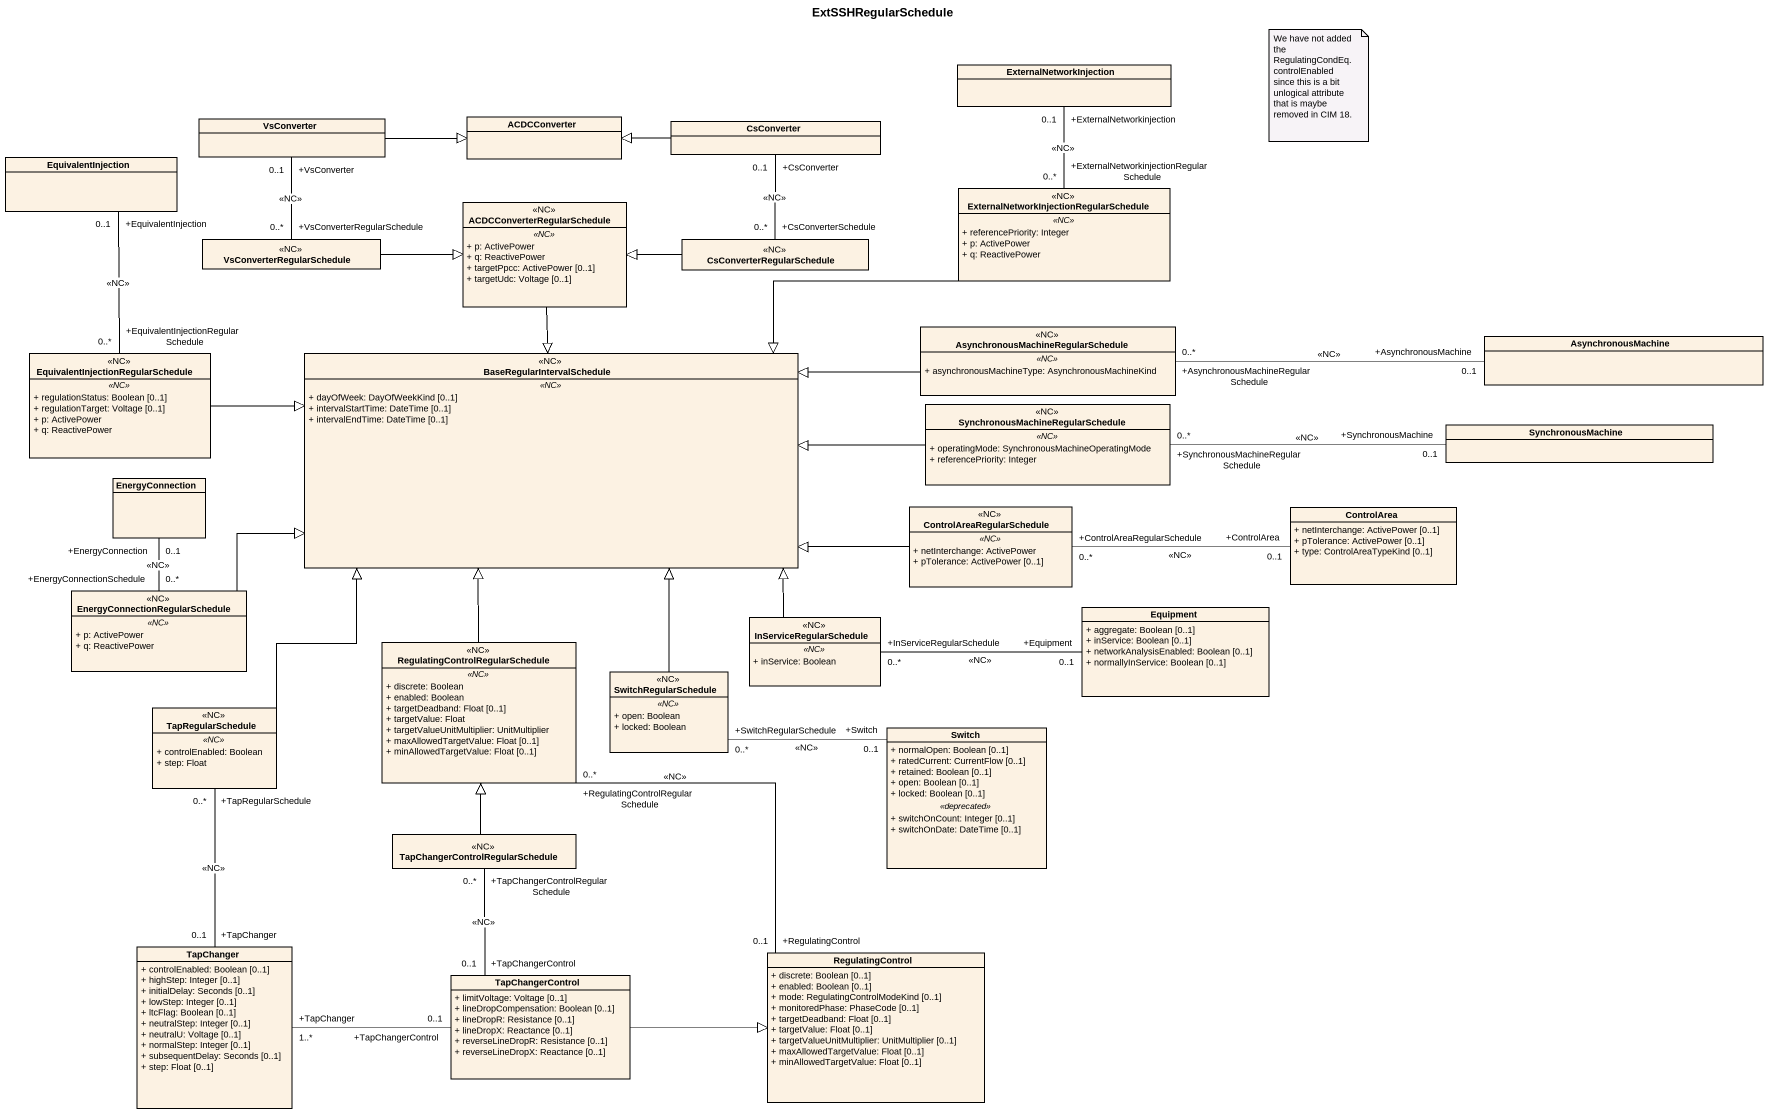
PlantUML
@startuml
title ExtSSHRegularSchedule
hide circle
hide empty members
skinparam classAttributeIconSize 0
class ExternalNetworkInjection
class VsConverter
class ACDCConverter
class CsConverter
class EquivalentInjection
class ACDCConverterRegularSchedule <<NC>> {
  .. <<NC>> ..
  + p: ActivePower
  + q: ReactivePower
  + targetPpcc: ActivePower [0..1]
  + targetUdc: Voltage [0..1]
}
class "ExternalNetworkInjectionRegularSchedule" as ExternalNetworkInjectionRegu <<NC>> {
  .. <<NC>> ..
  + referencePriority: Integer
  + p: ActivePower
  + q: ReactivePower
}
class VsConverterRegularSchedule <<NC>>
class CsConverterRegularSchedule <<NC>>
class "EquivalentInjectionRegularSchedule" as EquivalentInjectionRegularSc <<NC>> {
  .. <<NC>> ..
  + regulationStatus: Boolean [0..1]
  + regulationTarget: Voltage [0..1]
  + p: ActivePower
  + q: ReactivePower
}
class BaseRegularIntervalSchedule <<NC>> {
  .. <<NC>> ..
  + dayOfWeek: DayOfWeekKind [0..1]
  + intervalStartTime: DateTime [0..1]
  + intervalEndTime: DateTime [0..1]
}
class "AsynchronousMachineRegularSchedule" as AsynchronousMachineRegularSc <<NC>> {
  .. <<NC>> ..
  + asynchronousMachineType: AsynchronousMachineKind
}
class AsynchronousMachine
class "SynchronousMachineRegularSchedule" as SynchronousMachineRegularSch <<NC>> {
  .. <<NC>> ..
  + operatingMode: SynchronousMachineOperatingMode
  + referencePriority: Integer
}
class SynchronousMachine
class EnergyConnection
class ControlAreaRegularSchedule <<NC>> {
  .. <<NC>> ..
  + netInterchange: ActivePower
  + pTolerance: ActivePower [0..1]
}
class ControlArea {
  + netInterchange: ActivePower [0..1]
  + pTolerance: ActivePower [0..1]
  + type: ControlAreaTypeKind [0..1]
}
class "EnergyConnectionRegularSchedule" as EnergyConnectionRegularSched <<NC>> {
  .. <<NC>> ..
  + p: ActivePower
  + q: ReactivePower
}
class InServiceRegularSchedule <<NC>> {
  .. <<NC>> ..
  + inService: Boolean
}
class Equipment {
  + aggregate: Boolean [0..1]
  + inService: Boolean [0..1]
  + networkAnalysisEnabled: Boolean [0..1]
  + normallyInService: Boolean [0..1]
}
class "RegulatingControlRegularSchedule" as RegulatingControlRegularSche <<NC>> {
  .. <<NC>> ..
  + discrete: Boolean
  + enabled: Boolean
  + targetDeadband: Float [0..1]
  + targetValue: Float
  + targetValueUnitMultiplier: UnitMultiplier
  + maxAllowedTargetValue: Float [0..1]
  + minAllowedTargetValue: Float [0..1]
}
class SwitchRegularSchedule <<NC>> {
  .. <<NC>> ..
  + open: Boolean
  + locked: Boolean
}
class TapRegularSchedule <<NC>> {
  .. <<NC>> ..
  + controlEnabled: Boolean
  + step: Float
}
class Switch {
  + normalOpen: Boolean [0..1]
  + ratedCurrent: CurrentFlow [0..1]
  + retained: Boolean [0..1]
  + open: Boolean [0..1]
  + locked: Boolean [0..1]
  .. <<deprecated>> ..
  + switchOnCount: Integer [0..1]
  + switchOnDate: DateTime [0..1]
}
class "TapChangerControlRegularSchedule" as TapChangerControlRegularSche <<NC>>
class TapChanger {
  + controlEnabled: Boolean [0..1]
  + highStep: Integer [0..1]
  + initialDelay: Seconds [0..1]
  + lowStep: Integer [0..1]
  + ltcFlag: Boolean [0..1]
  + neutralStep: Integer [0..1]
  + neutralU: Voltage [0..1]
  + normalStep: Integer [0..1]
  + subsequentDelay: Seconds [0..1]
  + step: Float [0..1]
}
class TapChangerControl {
  + limitVoltage: Voltage [0..1]
  + lineDropCompensation: Boolean [0..1]
  + lineDropR: Resistance [0..1]
  + lineDropX: Reactance [0..1]
  + reverseLineDropR: Resistance [0..1]
  + reverseLineDropX: Reactance [0..1]
}
class RegulatingControl {
  + discrete: Boolean [0..1]
  + enabled: Boolean [0..1]
  + mode: RegulatingControlModeKind [0..1]
  + monitoredPhase: PhaseCode [0..1]
  + targetDeadband: Float [0..1]
  + targetValue: Float [0..1]
  + targetValueUnitMultiplier: UnitMultiplier [0..1]
  + maxAllowedTargetValue: Float [0..1]
  + minAllowedTargetValue: Float [0..1]
}
VsConverter -right-|> ACDCConverter
CsConverter -left-|> ACDCConverter
ACDCConverterRegularSchedule --|> BaseRegularIntervalSchedule
ExternalNetworkInjectionRegu "+ExternalNetworkinjectionRegularSchedule\n0..*" -up- "+ExternalNetworkinjection\n0..1" ExternalNetworkInjection : <<NC>>
ExternalNetworkInjectionRegu -left-|> BaseRegularIntervalSchedule
VsConverterRegularSchedule "+VsConverterRegularSchedule\n0..*" -up- "+VsConverter\n0..1" VsConverter : <<NC>>
VsConverterRegularSchedule -right-|> ACDCConverterRegularSchedule
CsConverterRegularSchedule "+CsConverterSchedule\n0..*" -up- "+CsConverter\n0..1" CsConverter : <<NC>>
CsConverterRegularSchedule -left-|> ACDCConverterRegularSchedule
EquivalentInjectionRegularSc "+EquivalentInjectionRegularSchedule\n0..*" -up- "+EquivalentInjection\n0..1" EquivalentInjection : <<NC>>
EquivalentInjectionRegularSc -right-|> BaseRegularIntervalSchedule
AsynchronousMachineRegularSc -left-|> BaseRegularIntervalSchedule
AsynchronousMachineRegularSc "+AsynchronousMachineRegularSchedule\n0..*" -right- "+AsynchronousMachine\n0..1" AsynchronousMachine : <<NC>>
SynchronousMachineRegularSch -left-|> BaseRegularIntervalSchedule
SynchronousMachineRegularSch "+SynchronousMachineRegularSchedule\n0..*" -right- "+SynchronousMachine\n0..1" SynchronousMachine : <<NC>>
ControlAreaRegularSchedule -left-|> BaseRegularIntervalSchedule
ControlAreaRegularSchedule "+ControlAreaRegularSchedule\n0..*" -right- "+ControlArea\n0..1" ControlArea : <<NC>>
EnergyConnectionRegularSched -right-|> BaseRegularIntervalSchedule
EnergyConnectionRegularSched "+EnergyConnectionSchedule\n0..*" -up- "+EnergyConnection\n0..1" EnergyConnection : <<NC>>
InServiceRegularSchedule -up-|> BaseRegularIntervalSchedule
InServiceRegularSchedule "+InServiceRegularSchedule\n0..*" -right- "+Equipment\n0..1" Equipment : <<NC>>
RegulatingControlRegularSche -up-|> BaseRegularIntervalSchedule
SwitchRegularSchedule -up-|> BaseRegularIntervalSchedule
SwitchRegularSchedule "+SwitchRegularSchedule\n0..*" -right- "+Switch\n0..1" Switch : <<NC>>
TapRegularSchedule -up-|> BaseRegularIntervalSchedule
TapRegularSchedule "+TapRegularSchedule\n0..*" -- "+TapChanger\n0..1" TapChanger : <<NC>>
TapChangerControlRegularSche -up-|> RegulatingControlRegularSche
TapChangerControlRegularSche "+TapChangerControlRegularSchedule\n0..*" -- "+TapChangerControl\n0..1" TapChangerControl : <<NC>>
TapChanger "+TapChanger\n1..*" -right- "+TapChangerControl\n0..1" TapChangerControl
TapChangerControl -right-|> RegulatingControl
RegulatingControl "+RegulatingControl\n0..1" -up- "+RegulatingControlRegularSchedule\n0..*" RegulatingControlRegularSche : <<NC>>
note as N1
  We have not added the RegulatingCondEq.controlEnabled since this is a bit unlogical attribute that is maybe removed in CIM 18.
end note
@enduml
